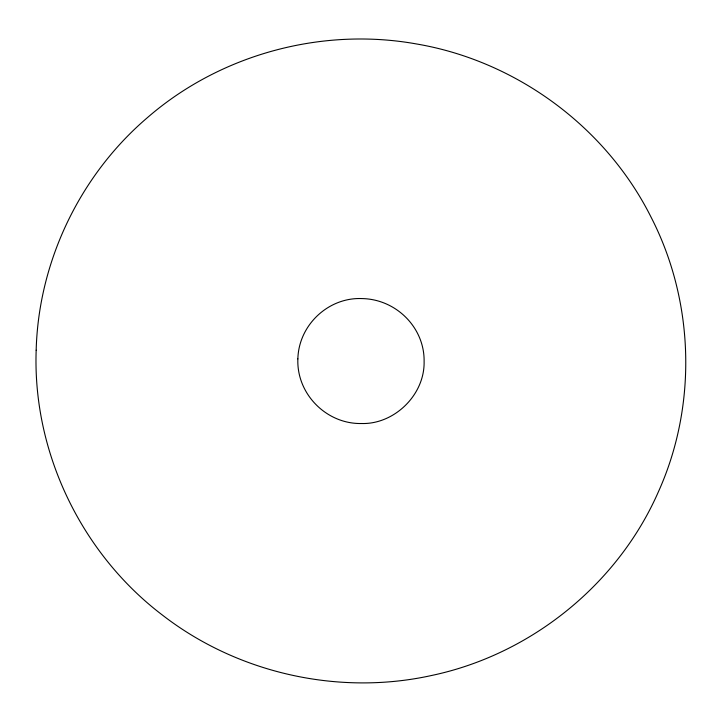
<?xml version="1.0" encoding="UTF-8"?>
<svg xmlns="http://www.w3.org/2000/svg" width="722" height="722" viewBox="0 0 722 722"><rect width="100%" height="100%" fill="white"/><g stroke="black" fill="none" stroke-linecap="round" stroke-linejoin="round"><path stroke-width="1.08" d="M36.172 350.206C32.517 451.999 81.261 553.413 162.269 614.963C237.511 673.328 338.753 696.035 431.72 675.458C530.688 654.574 617.761 584.54 658.401 491.781C697.416 405.232 694.474 301.471 651.036 217.105L650.883 216.799C605.523 126.512 515.779 60.756 416.242 43.916C321.579 26.94 220.138 54.457 147.478 117.578L147.216 117.803C79.916 175.311 38.501 261.671 36.172 350.206M297.861 358.906C296.48 394.14 326.687 424.301 361.605 423.516C393.941 424.491 424.807 395.232 424.112 361.514C424.653 327.526 396.089 299.161 361.975 298.574C328.6 297.13 298.709 324.792 297.861 358.906"/></g></svg>
